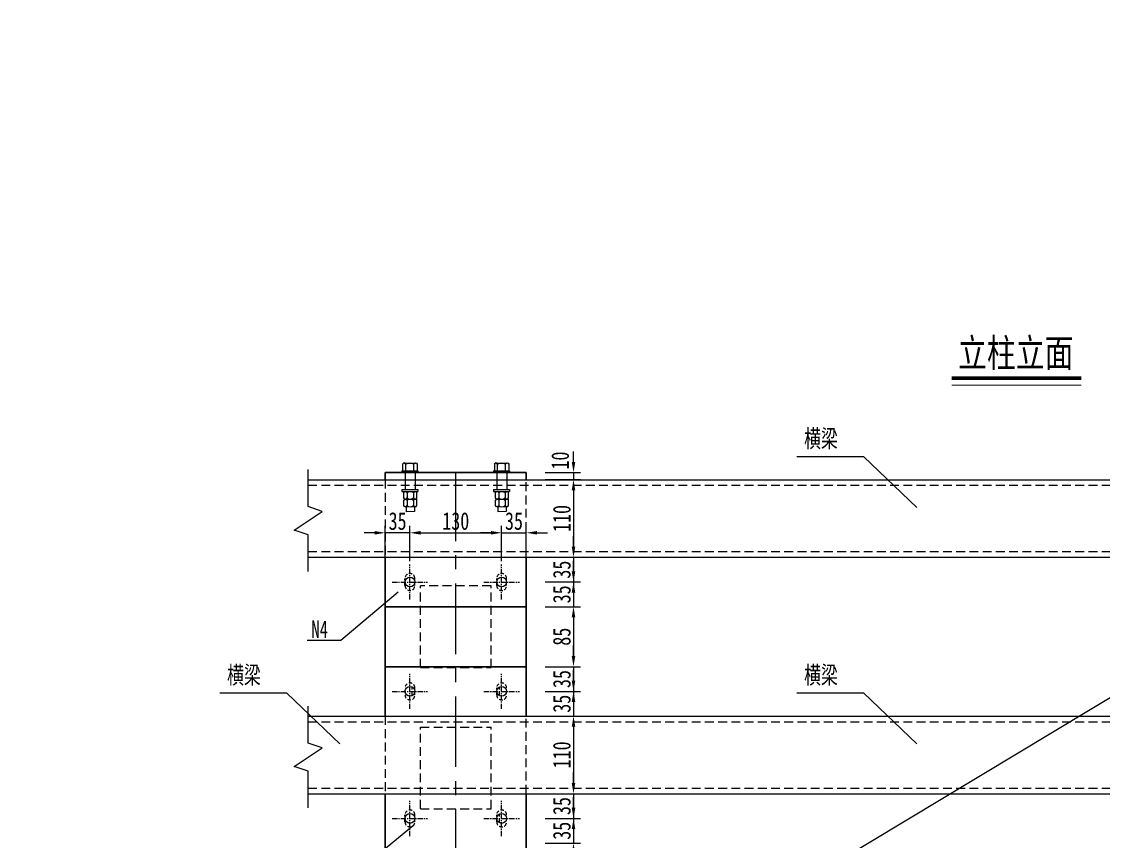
# Model space of a CAD drawing. Extents: x 98573 to 114325, y 0 to 100142.
# Drawn here: x 109453 to 110987, y 73301 to 74462 of the extents above; entities that cross this region are included whole.
import ezdxf

# ---------------------------------------------------------------- set-up
doc = ezdxf.new("R2010")
doc.units = 0
doc.header["$MEASUREMENT"] = 0
for name, pattern in [('CENTERX2', [4, 2.5, -0.5, 0.5, -0.5]), ('DASHED', [0.75, 0.5, -0.25]), ('DASHED2', [0.375, 0.25, -0.125])]:
    doc.linetypes.add(name, pattern=pattern)
doc.layers.get('0').update_dxf_attribs({"lineweight": 13})
doc.layers.get('Defpoints').update_dxf_attribs({"color": 9, "lineweight": 5})
for name, color, linetype, lineweight in [('dashed', 4, 'DASHED2', 5), ('中心线', 2, 'CENTERX2', 15), ('文字', 7, 'Continuous', 5), ('文字说明', 7, 'Continuous', 5), ('标注', 4, 'Continuous', 13), ('涪江 尺寸标注线', 4, 'Continuous', 13), ('细线', 4, 'Continuous', 13), ('钢板单线', 6, 'Continuous', 25), ('钢板双线', 1, 'Continuous', 13)]:
    doc.layers.add(name, color=color, linetype=linetype, lineweight=lineweight)
doc.styles.get("Standard").update_dxf_attribs({"font": '仿宋_GB2312.ttf', "width": 0.75})
doc.dimstyles.new('0.1', dxfattribs={"dimscale": 0, "dimtxt": 2.5, "dimasz": 1.5, "dimexe": 1, "dimexo": 1, "dimgap": 0.4, "dimtad": 1, "dimdec": 1, "dimdsep": 46, "dimtxsty": 'Standard', "dimcen": 0.2, "dimclrd": 256, "dimclre": 256, "dimclrt": 256, "dimadec": 3, "dimazin": 2, "dimtfac": 1, "dimtdec": 1, "dimtmove": 2, "dimatfit": 3, "dimfxl": 4, "dimfxlon": 1, "dimtolj": 1, "dimtzin": 0, "dimlwd": -1, "dimlwe": -1, "dimarcsym": 0})

# ---------------------------------------------------------------- blocks, each defined once
blk = doc.blocks.new('m2')
at = {"layer": '钢板双线', "ltscale": 0.2}
for p, q in [((81074.4, 24797), (81067.4, 24797)), ((81098.7, 24802.8), (81096, 24802.8)), ((81098.7, 24802.8), (81098.7, 24780.1)), ((81122.7, 24798.2), (81098.7, 24798.2)), ((81074.5, 24785), (81067.5, 24785)), ((81122.7, 24784.2), (81098.7, 24784.2)), ((81098.7, 24780.1), (81096, 24780.1))]:
    blk.add_line(p, q, dxfattribs=at)
at = {"layer": '钢板双线'}
for p, q in [((81067.5, 24785), (81067.4, 24797)), ((81074.4, 24798), (81074.5, 24784)), ((81076.1, 24800.3), (81083.7, 24800.3)), ((81085.3, 24798), (81085.3, 24784)), ((81085.3, 24798), (81085.3, 24784)), ((81086.9, 24800.3), (81094.4, 24800.3)), ((81096, 24802.8), (81096, 24780.1)), ((81096, 24798), (81096.1, 24784)), ((81122.7, 24802.8), (81122.7, 24780.1)), ((81125.5, 24802.8), (81122.7, 24802.8)), ((81125.5, 24802.8), (81125.5, 24780.1)), ((81134.7, 24801.8), (81125.5, 24801.8)), ((81125.5, 24797.1), (81134.7, 24797.1)), ((81136.3, 24799.5), (81136.3, 24783.5)), ((81083.7, 24795.6), (81076.1, 24795.6)), ((81083.7, 24786.3), (81076.1, 24786.3)), ((81076.1, 24781.6), (81083.7, 24781.6)), ((81094.4, 24795.6), (81086.9, 24795.6)), ((81094.4, 24786.3), (81086.9, 24786.3)), ((81086.9, 24781.6), (81094.5, 24781.6)), ((81125.5, 24785.8), (81134.7, 24785.8)), ((81134.7, 24781.1), (81125.5, 24781.1)), ((81125.5, 24780.1), (81122.7, 24780.1))]:
    blk.add_line(p, q, dxfattribs=at)
at = {"layer": '钢板双线', "extrusion": (0, 0, -1)}
for centre, major_axis, ratio, start_param, end_param in [((81089.8, 24798), (-15.4, 0), 0.341432, -0.460921, 0.460921), ((81100.6, 24798), (-15.4, 0), 0.341432, -0.460921, 0.460921), ((81121, 24791.5), (15.4, 0), 0.829193, -0.460921, 0.460921), ((81069.9, 24791), (-15.4, 0), 0.682865, 2.680671, 3.602514), ((81069.9, 24784), (-15.4, 0), 0.341432, 2.680671, 3.602514), ((81080.7, 24791), (-15.4, 0), 0.682865, 2.680671, 3.602514), ((81080.7, 24784), (-15.4, 0), 0.341432, 2.680671, 3.602514), ((81121, 24783.5), (15.4, 0), 0.341432, -0.460921, 0.460921)]:
    blk.add_ellipse(centre, major_axis=major_axis, ratio=ratio, start_param=start_param, end_param=end_param, dxfattribs=at)
at = {"layer": '钢板双线'}
for centre, major_axis, ratio, start_param, end_param in [((81069.9, 24798), (15.4, 0), 0.341432, -0.460921, 0.460921), ((81080.7, 24798), (15.4, 0), 0.341432, -0.460921, 0.460921), ((81121, 24799.5), (-15.4, 0), 0.341432, 2.680671, 3.602514), ((81089.8, 24791), (15.4, 0), 0.682865, 2.680671, 3.602514), ((81089.8, 24784), (15.4, 0), 0.341432, 2.680671, 3.602514), ((81100.6, 24791), (15.4, 0), 0.682865, 2.680671, 3.602514), ((81100.6, 24784), (15.4, 0), 0.341432, 2.680671, 3.602514)]:
    blk.add_ellipse(centre, major_axis=major_axis, ratio=ratio, start_param=start_param, end_param=end_param, dxfattribs=at)
blk = doc.blocks.new('*D1210')
at = {"layer": 'Defpoints', "color": 0, "transparency": 16777216}
for p in [(109968.7, 73737.8), (109968.7, 73513.1), (110003.7, 73513.1)]:
    blk.add_point(p, dxfattribs=at)
at = {"layer": '标注', "transparency": 16777216}
for p, q in [((109968.7, 73697.8), (109968.7, 73747.8)), ((110003.7, 73697.8), (110003.7, 73747.8))]:
    blk.add_line(p, q, dxfattribs=at)
at = {"layer": '标注', "color": 4, "transparency": 16777216}
for p, q in [((109953.7, 73737.8), (109938.7, 73737.8)), ((110003.7, 73737.8), (109968.7, 73737.8)), ((110018.7, 73737.8), (110033.7, 73737.8))]:
    blk.add_line(p, q, dxfattribs=at)
for points in [[(109953.7, 73740.3), (109953.7, 73735.3), (109968.7, 73737.8)], [(110018.7, 73740.3), (110018.7, 73735.3), (110003.7, 73737.8)]]:
    blk.add_solid(points, dxfattribs=at)
at = {"layer": '标注', "transparency": 16777216, "insert": (109986.2, 73754.3), "char_height": 25, "attachment_point": 5}
blk.add_mtext('\\A1;35', dxfattribs=at)
blk = doc.blocks.new('*D968')
at = {"layer": 'Defpoints', "color": 0, "transparency": 16777216}
for p in [(110133.7, 73737.8), (110003.7, 73513.1), (110133.7, 73513.1)]:
    blk.add_point(p, dxfattribs=at)
at = {"layer": '标注', "transparency": 16777216}
for p, q in [((110003.7, 73697.8), (110003.7, 73747.8)), ((110133.7, 73697.8), (110133.7, 73747.8))]:
    blk.add_line(p, q, dxfattribs=at)
at = {"layer": '标注', "color": 4, "transparency": 16777216}
blk.add_line((110018.7, 73737.8), (110118.7, 73737.8), dxfattribs=at)
for points in [[(110018.7, 73740.3), (110018.7, 73735.3), (110003.7, 73737.8)], [(110118.7, 73740.3), (110118.7, 73735.3), (110133.7, 73737.8)]]:
    blk.add_solid(points, dxfattribs=at)
at = {"layer": '标注', "transparency": 16777216, "insert": (110068.7, 73754.3), "char_height": 25, "attachment_point": 5}
blk.add_mtext('\\A1;130', dxfattribs=at)
blk = doc.blocks.new('*D1211')
at = {"layer": 'Defpoints', "color": 0, "transparency": 16777216}
for p in [(110168.7, 73737.8), (110133.7, 73513.1), (110168.7, 73513.1)]:
    blk.add_point(p, dxfattribs=at)
at = {"layer": '标注', "transparency": 16777216}
for p, q in [((110133.7, 73697.8), (110133.7, 73747.8)), ((110168.7, 73697.8), (110168.7, 73747.8))]:
    blk.add_line(p, q, dxfattribs=at)
at = {"layer": '标注', "color": 4, "transparency": 16777216}
for p, q in [((110118.7, 73737.8), (110103.7, 73737.8)), ((110133.7, 73737.8), (110168.7, 73737.8)), ((110183.7, 73737.8), (110198.7, 73737.8))]:
    blk.add_line(p, q, dxfattribs=at)
for points in [[(110118.7, 73740.3), (110118.7, 73735.3), (110133.7, 73737.8)], [(110183.7, 73740.3), (110183.7, 73735.3), (110168.7, 73737.8)]]:
    blk.add_solid(points, dxfattribs=at)
at = {"layer": '标注', "transparency": 16777216, "insert": (110151.2, 73754.3), "char_height": 25, "attachment_point": 5}
blk.add_mtext('\\A1;35', dxfattribs=at)
blk = doc.blocks.new('*D969')
at = {"layer": 'Defpoints', "color": 0, "transparency": 16777216}
for p in [(110041.5, 73823.1), (110041.5, 73813.1), (110235.6, 73813.1)]:
    blk.add_point(p, dxfattribs=at)
at = {"layer": '标注', "color": 4, "transparency": 16777216}
for p, q in [((110235.6, 73838.1), (110235.6, 73853.1)), ((110235.6, 73823.1), (110235.6, 73813.1)), ((110235.6, 73798.1), (110235.6, 73783.1))]:
    blk.add_line(p, q, dxfattribs=at)
at = {"layer": '标注', "transparency": 16777216}
for p, q in [((110195.6, 73823.1), (110245.6, 73823.1)), ((110195.6, 73813.1), (110245.6, 73813.1))]:
    blk.add_line(p, q, dxfattribs=at)
at = {"layer": '标注', "color": 4, "transparency": 16777216}
for points in [[(110233.1, 73838.1), (110238.1, 73838.1), (110235.6, 73823.1)], [(110233.1, 73798.1), (110238.1, 73798.1), (110235.6, 73813.1)]]:
    blk.add_solid(points, dxfattribs=at)
at = {"layer": '标注', "transparency": 16777216, "insert": (110216.8, 73840.2), "char_height": 25, "attachment_point": 5, "rotation": 90}
blk.add_mtext('\\A1;10', dxfattribs=at)
blk = doc.blocks.new('*D970')
at = {"layer": 'Defpoints', "color": 0, "transparency": 16777216}
for p in [(110099.5, 73813.1), (110099.5, 73703.1), (110235.6, 73703.1)]:
    blk.add_point(p, dxfattribs=at)
at = {"layer": '标注', "transparency": 16777216}
for p, q in [((110195.6, 73813.1), (110245.6, 73813.1)), ((110195.6, 73703.1), (110245.6, 73703.1))]:
    blk.add_line(p, q, dxfattribs=at)
at = {"layer": '标注', "color": 4, "transparency": 16777216}
blk.add_line((110235.6, 73798.1), (110235.6, 73718.1), dxfattribs=at)
for points in [[(110233.1, 73798.1), (110238.1, 73798.1), (110235.6, 73813.1)], [(110233.1, 73718.1), (110238.1, 73718.1), (110235.6, 73703.1)]]:
    blk.add_solid(points, dxfattribs=at)
at = {"layer": '标注', "transparency": 16777216, "insert": (110219.1, 73758.1), "char_height": 25, "attachment_point": 5, "rotation": 90}
blk.add_mtext('\\A1;110', dxfattribs=at)
blk = doc.blocks.new('*D971')
at = {"layer": 'Defpoints', "color": 0, "transparency": 16777216}
for p in [(110080.7, 73703.1), (110016.2, 73668.1), (110235.6, 73668.1)]:
    blk.add_point(p, dxfattribs=at)
at = {"layer": '标注', "color": 4, "transparency": 16777216}
for p, q in [((110235.6, 73718.1), (110235.6, 73733.1)), ((110235.6, 73703.1), (110235.6, 73668.1)), ((110235.6, 73653.1), (110235.6, 73638.1))]:
    blk.add_line(p, q, dxfattribs=at)
at = {"layer": '标注', "transparency": 16777216}
for p, q in [((110195.6, 73703.1), (110245.6, 73703.1)), ((110195.6, 73668.1), (110245.6, 73668.1))]:
    blk.add_line(p, q, dxfattribs=at)
at = {"layer": '标注', "color": 4, "transparency": 16777216}
for points in [[(110233.1, 73718.1), (110238.1, 73718.1), (110235.6, 73703.1)], [(110233.1, 73653.1), (110238.1, 73653.1), (110235.6, 73668.1)]]:
    blk.add_solid(points, dxfattribs=at)
at = {"layer": '标注', "transparency": 16777216, "insert": (110219.1, 73685.6), "char_height": 25, "attachment_point": 5, "rotation": 90}
blk.add_mtext('\\A1;35', dxfattribs=at)
blk = doc.blocks.new('*D972')
at = {"layer": 'Defpoints', "color": 0, "transparency": 16777216}
for p in [(110016.2, 73668.1), (110016.2, 73633.1), (110235.6, 73633.1)]:
    blk.add_point(p, dxfattribs=at)
at = {"layer": '标注', "color": 4, "transparency": 16777216}
for p, q in [((110235.6, 73683.1), (110235.6, 73698.1)), ((110235.6, 73668.1), (110235.6, 73633.1)), ((110235.6, 73618.1), (110235.6, 73603.1))]:
    blk.add_line(p, q, dxfattribs=at)
at = {"layer": '标注', "transparency": 16777216}
for p, q in [((110195.6, 73668.1), (110245.6, 73668.1)), ((110195.6, 73633.1), (110245.6, 73633.1))]:
    blk.add_line(p, q, dxfattribs=at)
at = {"layer": '标注', "color": 4, "transparency": 16777216}
for points in [[(110233.1, 73683.1), (110238.1, 73683.1), (110235.6, 73668.1)], [(110233.1, 73618.1), (110238.1, 73618.1), (110235.6, 73633.1)]]:
    blk.add_solid(points, dxfattribs=at)
at = {"layer": '标注', "transparency": 16777216, "insert": (110219.1, 73650.6), "char_height": 25, "attachment_point": 5, "rotation": 90}
blk.add_mtext('\\A1;35', dxfattribs=at)
blk = doc.blocks.new('*D973')
at = {"layer": 'Defpoints', "color": 0, "transparency": 16777216}
for p in [(109999.3, 73633.1), (109985.8, 73548.1), (110235.6, 73548.1)]:
    blk.add_point(p, dxfattribs=at)
at = {"layer": '标注', "transparency": 16777216}
for p, q in [((110195.6, 73633.1), (110245.6, 73633.1)), ((110195.6, 73548.1), (110245.6, 73548.1))]:
    blk.add_line(p, q, dxfattribs=at)
at = {"layer": '标注', "color": 4, "transparency": 16777216}
blk.add_line((110235.6, 73618.1), (110235.6, 73563.1), dxfattribs=at)
for points in [[(110233.1, 73618.1), (110238.1, 73618.1), (110235.6, 73633.1)], [(110233.1, 73563.1), (110238.1, 73563.1), (110235.6, 73548.1)]]:
    blk.add_solid(points, dxfattribs=at)
at = {"layer": '标注', "transparency": 16777216, "insert": (110219.1, 73590.6), "char_height": 25, "attachment_point": 5, "rotation": 90}
blk.add_mtext('\\A1;85', dxfattribs=at)
blk = doc.blocks.new('*D974')
at = {"layer": 'Defpoints', "color": 0, "transparency": 16777216}
for p in [(110021.1, 73548.1), (110016.2, 73513.1), (110235.6, 73513.1)]:
    blk.add_point(p, dxfattribs=at)
at = {"layer": '标注', "color": 4, "transparency": 16777216}
for p, q in [((110235.6, 73563.1), (110235.6, 73578.1)), ((110235.6, 73548.1), (110235.6, 73513.1)), ((110235.6, 73498.1), (110235.6, 73483.1))]:
    blk.add_line(p, q, dxfattribs=at)
at = {"layer": '标注', "transparency": 16777216}
for p, q in [((110195.6, 73548.1), (110245.6, 73548.1)), ((110195.6, 73513.1), (110245.6, 73513.1))]:
    blk.add_line(p, q, dxfattribs=at)
at = {"layer": '标注', "color": 4, "transparency": 16777216}
for points in [[(110233.1, 73563.1), (110238.1, 73563.1), (110235.6, 73548.1)], [(110233.1, 73498.1), (110238.1, 73498.1), (110235.6, 73513.1)]]:
    blk.add_solid(points, dxfattribs=at)
at = {"layer": '标注', "transparency": 16777216, "insert": (110219.1, 73530.6), "char_height": 25, "attachment_point": 5, "rotation": 90}
blk.add_mtext('\\A1;35', dxfattribs=at)
blk = doc.blocks.new('*D975')
at = {"layer": 'Defpoints', "color": 0, "transparency": 16777216}
for p in [(110016.2, 73513.1), (110016.2, 73478.1), (110235.6, 73478.1)]:
    blk.add_point(p, dxfattribs=at)
at = {"layer": '标注', "color": 4, "transparency": 16777216}
for p, q in [((110235.6, 73528.1), (110235.6, 73543.1)), ((110235.6, 73513.1), (110235.6, 73478.1)), ((110235.6, 73463.1), (110235.6, 73448.1))]:
    blk.add_line(p, q, dxfattribs=at)
at = {"layer": '标注', "transparency": 16777216}
for p, q in [((110195.6, 73513.1), (110245.6, 73513.1)), ((110195.6, 73478.1), (110245.6, 73478.1))]:
    blk.add_line(p, q, dxfattribs=at)
at = {"layer": '标注', "color": 4, "transparency": 16777216}
for points in [[(110233.1, 73528.1), (110238.1, 73528.1), (110235.6, 73513.1)], [(110233.1, 73463.1), (110238.1, 73463.1), (110235.6, 73478.1)]]:
    blk.add_solid(points, dxfattribs=at)
at = {"layer": '标注', "transparency": 16777216, "insert": (110219.1, 73495.6), "char_height": 25, "attachment_point": 5, "rotation": 90}
blk.add_mtext('\\A1;35', dxfattribs=at)
blk = doc.blocks.new('*D976')
at = {"layer": 'Defpoints', "color": 0, "transparency": 16777216}
for p in [(110099.5, 73478.1), (110099.5, 73368.1), (110235.6, 73368.1)]:
    blk.add_point(p, dxfattribs=at)
at = {"layer": '标注', "transparency": 16777216}
for p, q in [((110195.6, 73478.1), (110245.6, 73478.1)), ((110195.6, 73368.1), (110245.6, 73368.1))]:
    blk.add_line(p, q, dxfattribs=at)
at = {"layer": '标注', "color": 4, "transparency": 16777216}
blk.add_line((110235.6, 73463.1), (110235.6, 73383.1), dxfattribs=at)
for points in [[(110233.1, 73463.1), (110238.1, 73463.1), (110235.6, 73478.1)], [(110233.1, 73383.1), (110238.1, 73383.1), (110235.6, 73368.1)]]:
    blk.add_solid(points, dxfattribs=at)
at = {"layer": '标注', "transparency": 16777216, "insert": (110219.1, 73423.1), "char_height": 25, "attachment_point": 5, "rotation": 90}
blk.add_mtext('\\A1;110', dxfattribs=at)
blk = doc.blocks.new('*D977')
at = {"layer": 'Defpoints', "color": 0, "transparency": 16777216}
for p in [(110080.7, 73368.1), (110016.2, 73333.1), (110235.6, 73333.1)]:
    blk.add_point(p, dxfattribs=at)
at = {"layer": '标注', "color": 4, "transparency": 16777216}
for p, q in [((110235.6, 73383.1), (110235.6, 73398.1)), ((110235.6, 73368.1), (110235.6, 73333.1)), ((110235.6, 73318.1), (110235.6, 73303.1))]:
    blk.add_line(p, q, dxfattribs=at)
at = {"layer": '标注', "transparency": 16777216}
for p, q in [((110195.6, 73368.1), (110245.6, 73368.1)), ((110195.6, 73333.1), (110245.6, 73333.1))]:
    blk.add_line(p, q, dxfattribs=at)
at = {"layer": '标注', "color": 4, "transparency": 16777216}
for points in [[(110233.1, 73383.1), (110238.1, 73383.1), (110235.6, 73368.1)], [(110233.1, 73318.1), (110238.1, 73318.1), (110235.6, 73333.1)]]:
    blk.add_solid(points, dxfattribs=at)
at = {"layer": '标注', "transparency": 16777216, "insert": (110219.1, 73350.6), "char_height": 25, "attachment_point": 5, "rotation": 90}
blk.add_mtext('\\A1;35', dxfattribs=at)
blk = doc.blocks.new('*D978')
at = {"layer": 'Defpoints', "color": 0, "transparency": 16777216}
for p in [(110016.2, 73333.1), (110016.2, 73298.1), (110235.6, 73298.1)]:
    blk.add_point(p, dxfattribs=at)
at = {"layer": '标注', "color": 4, "transparency": 16777216}
for p, q in [((110235.6, 73348.1), (110235.6, 73363.1)), ((110235.6, 73333.1), (110235.6, 73298.1)), ((110235.6, 73283.1), (110235.6, 73268.1))]:
    blk.add_line(p, q, dxfattribs=at)
at = {"layer": '标注', "transparency": 16777216}
for p, q in [((110195.6, 73333.1), (110245.6, 73333.1)), ((110195.6, 73298.1), (110245.6, 73298.1))]:
    blk.add_line(p, q, dxfattribs=at)
at = {"layer": '标注', "color": 4, "transparency": 16777216}
for points in [[(110233.1, 73348.1), (110238.1, 73348.1), (110235.6, 73333.1)], [(110233.1, 73283.1), (110238.1, 73283.1), (110235.6, 73298.1)]]:
    blk.add_solid(points, dxfattribs=at)
at = {"layer": '标注', "transparency": 16777216, "insert": (110219.1, 73315.6), "char_height": 25, "attachment_point": 5, "rotation": 90}
blk.add_mtext('\\A1;35', dxfattribs=at)
blk = doc.blocks.new('*D1334')
at = {"layer": 'Defpoints', "color": 0, "transparency": 16777216}
for p in [(109968.7, 73814.4), (110018.7, 72946.7), (109968.7, 72863.6)]:
    blk.add_point(p, dxfattribs=at)
at = {"layer": '标注', "transparency": 16777216}
for p, q in [((109968.7, 72903.6), (109968.7, 72853.6)), ((110018.7, 72903.6), (110018.7, 72853.6))]:
    blk.add_line(p, q, dxfattribs=at)
at = {"layer": '标注', "color": 4, "transparency": 16777216}
blk.add_line((110003.7, 72863.6), (109983.7, 72863.6), dxfattribs=at)
for points in [[(109983.7, 72866.1), (109983.7, 72861.1), (109968.7, 72863.6)], [(110003.7, 72866.1), (110003.7, 72861.1), (110018.7, 72863.6)]]:
    blk.add_solid(points, dxfattribs=at)
at = {"layer": '标注', "transparency": 16777216, "insert": (109993.7, 72880.1), "char_height": 25, "attachment_point": 5}
blk.add_mtext('\\A1;50', dxfattribs=at)

msp = doc.modelspace()

# ---------------------------------------------------------------- linework, layer by layer
for centre in [(110003.70141, 73668.08226), (110133.70141, 73668.08226), (110003.70141, 73513.08226), (110133.70141, 73513.08226), (110003.70141, 73333.08226), (110133.70141, 73333.08226)]:
    msp.add_circle(centre, 7)
at = {"layer": 'dashed', "ltscale": 50}
for p, q in [((109968.70141, 73813.08226), (109968.70141, 73703.08226)), ((110168.70141, 73703.08226), (110168.70141, 73813.08226)), ((109859.43032, 73805.08226), (111616.41814, 73805.08226)), ((109859.43032, 73711.08226), (111616.41814, 73711.08226)), ((110018.70141, 73546.7262), (110018.70141, 73662.55224)), ((110118.70141, 73662.55224), (110018.70141, 73662.55224)), ((110118.70141, 73546.7262), (110118.70141, 73662.55224)), ((110018.70141, 73546.7262), (110118.70141, 73546.7262)), ((109859.43032, 73470.08226), (111616.41814, 73470.08226)), ((109968.70141, 73478.08226), (109968.70141, 73368.08226)), ((110168.70141, 73368.08226), (110168.70141, 73478.08226)), ((110018.70141, 73346.7262), (110018.70141, 73462.55224)), ((110018.70141, 73462.55224), (110118.70141, 73462.55224)), ((110118.70141, 73346.7262), (110118.70141, 73462.55224)), ((109859.43032, 73376.08226), (111616.41814, 73376.08226)), ((110018.70141, 73346.7262), (110118.70141, 73346.7262))]:
    msp.add_line(p, q, dxfattribs=at)
at = {"layer": 'dashed', "ltscale": 20}
for p, q in [((109996.70141, 73663.08226), (109996.70141, 73673.08226)), ((110010.70141, 73663.19682), (110010.70141, 73673.19682)), ((110126.70141, 73663.08226), (110126.70141, 73673.08226)), ((110140.70141, 73663.19682), (110140.70141, 73673.19682)), ((110006.70141, 73508.08226), (110006.70141, 73518.08226)), ((110010.70141, 73508.19682), (110010.70141, 73518.19682)), ((110126.70141, 73508.08226), (110126.70141, 73518.08226)), ((110130.70141, 73508.19682), (110130.70141, 73518.19682)), ((109996.70141, 73328.08226), (109996.70141, 73338.08226)), ((110010.70141, 73328.19682), (110010.70141, 73338.19682)), ((110126.70141, 73328.08226), (110126.70141, 73338.08226)), ((110130.70141, 73328.19682), (110130.70141, 73338.19682))]:
    msp.add_line(p, q, dxfattribs=at)
for centre, start, end in [((110003.70141, 73673.08226), 0, 180), ((110133.70141, 73673.08226), 0, 180), ((110003.70141, 73663.08226), 180, 0), ((110133.70141, 73663.08226), 180, 0), ((110003.70141, 73518.08226), 0, 180), ((110133.70141, 73518.08226), 0, 180), ((110003.70141, 73508.08226), 180, 0), ((110133.70141, 73508.08226), 180, 0), ((110003.70141, 73338.08226), 0, 180), ((110133.70141, 73338.08226), 0, 180), ((110003.70141, 73328.08226), 180, 0), ((110133.70141, 73328.08226), 180, 0)]:
    msp.add_arc(centre, 7, start, end, dxfattribs=at)
at = {"layer": '中心线', "ltscale": 40}
msp.add_line((110068.70141, 72766.05152), (110068.70141, 73823.08226), dxfattribs=at)
at = {"layer": '中心线', "ltscale": 3}
for p, q in [((110003.70141, 73643.12876), (110003.70141, 73693.03576)), ((110133.70141, 73643.12876), (110133.70141, 73693.03576)), ((109978.59571, 73668.08226), (110028.80711, 73668.08226)), ((110108.59571, 73668.08226), (110158.80711, 73668.08226)), ((110003.70141, 73488.12876), (110003.70141, 73538.03576)), ((110133.70141, 73488.12876), (110133.70141, 73538.03576)), ((109978.59571, 73513.08226), (110028.80711, 73513.08226)), ((110108.59571, 73513.08226), (110158.80711, 73513.08226)), ((110003.70141, 73308.12876), (110003.70141, 73358.03576)), ((110133.70141, 73308.12876), (110133.70141, 73358.03576)), ((109978.59571, 73333.08226), (110028.80711, 73333.08226)), ((110108.59571, 73333.08226), (110158.80711, 73333.08226))]:
    msp.add_line(p, q, dxfattribs=at)
at = {"layer": '文字', "const_width": 5}
msp.add_lwpolyline([(110771.63687, 73956.88656), (110955.31247, 73956.88656)], dxfattribs=at)
at = {"layer": '文字', "ltscale": 100, "const_width": 1.5}
msp.add_lwpolyline([(110771.63687, 73946.88656), (110955.31247, 73946.88656)], dxfattribs=at)
at = {"layer": '标注'}
msp.add_line((114324.69552, 75510.62779), (98573.01049, 66015.59917), dxfattribs=at)
at = {"layer": '涪江 尺寸标注线'}
for points in [[(109859.43032, 73683.15351), (109859.43032, 73734.86995), (109839.4299, 73741.53663), (109879.43073, 73768.20329), (109859.43032, 73774.86995), (109859.43032, 73827.32014)], [(109859.43032, 73348.15351), (109859.43032, 73399.86995), (109839.4299, 73406.53663), (109879.43073, 73433.20329), (109859.43032, 73439.86995), (109859.43032, 73492.32014)]]:
    msp.add_lwpolyline(points, dxfattribs=at)
at = {"layer": '细线'}
for p, q in [((110647.07761, 73845.64328), (110552.28189, 73845.64328)), ((110647.07761, 73845.64328), (110722.30565, 73773.83604)), ((109829.06535, 73510.64328), (109734.26963, 73510.64328)), ((109829.06535, 73510.64328), (109904.29339, 73438.83604)), ((110647.07761, 73510.64328), (110552.28189, 73510.64328)), ((110647.07761, 73510.64328), (110722.30565, 73438.83604)), ((110008.65592, 73323.23015), (109923.74754, 73253.48406))]:
    msp.add_line(p, q, dxfattribs=at)
at = {"layer": '细线', "ltscale": 100}
msp.add_line((109905.97686, 73585.87222), (109987.18393, 73654.06253), dxfattribs=at)
at = {"layer": '细线', "ltscale": 100, "extrusion": (0, 0, -1)}
msp.add_line((109858.0631, 73585.87222), (109905.97686, 73585.87222), dxfattribs=at)
at = {"layer": '钢板单线', "color": 1}
for p, q in [((109968.70141, 73823.08226), (110168.70141, 73823.08226)), ((109968.70141, 73823.08226), (109968.70141, 73813.08226)), ((110168.70141, 73823.08226), (110168.70141, 73813.08226)), ((109968.70141, 73703.08226), (109968.70141, 73478.08226)), ((110168.70141, 73703.08226), (110168.70141, 73478.08226)), ((109968.70141, 73633.08226), (110168.70141, 73633.08226)), ((109968.70141, 73548.08226), (110168.70141, 73548.08226)), ((109968.70141, 73368.08226), (109968.70141, 73143.08226)), ((110168.70141, 73368.08226), (110168.70141, 73143.08226))]:
    msp.add_line(p, q, dxfattribs=at)
at = {"layer": '钢板双线'}
for p, q in [((109859.43032, 73813.08226), (111616.41814, 73813.08226)), ((109859.43032, 73703.08226), (111616.41814, 73703.08226)), ((109859.43032, 73478.08226), (111616.41814, 73478.08226)), ((109859.43032, 73368.08226), (111616.41814, 73368.08226))]:
    msp.add_line(p, q, dxfattribs=at)

# ---------------------------------------------------------------- block references
at = {"layer": '标注', "linetype": 'DASHED', "rotation": 90}
for p in [(134795.1626, -7299.66643), (134925.1626, -7299.66643)]:
    msp.add_blockref('m2', p, dxfattribs=at)

# ---------------------------------------------------------------- texts
at = {"layer": '文字说明', "width": 0.75}
msp.add_text('立柱立面', height=40, dxfattribs=at).set_placement((110780.66553, 73972.69712))
at = {"layer": '标注', "width": 0.7}
for s, p in [('横梁', (110562.5151, 73858.87826)), ('N4', (109863.89314, 73588.67101)), ('横梁', (109744.50284, 73523.87826)), ('横梁', (110562.5151, 73523.87826))]:
    msp.add_text(s, height=25, dxfattribs=at).set_placement(p)

# ---------------------------------------------------------------- dimensions: what is measured, and where the dimension line sits
at = {"layer": '标注'}
dim = msp.add_linear_dim(base=(110235.63311, 73813.08226), p1=(110041.54113, 73823.08226), p2=(110041.54113, 73813.08226), angle=90, dimstyle='0.1', override={"dimscale": 10, "dimclrd": 4}, dxfattribs=at)
dim.commit()
dim.dimension.update_dxf_attribs({"geometry": '*D969', "text_midpoint": (110216.81931, 73840.16616), "dimtype": 160})
for base, p1, p2, picture, middle in [((109968.70141, 72863.58453), (110018.70141, 72946.7262), (109968.70141, 73814.41414), '*D1334', (109993.70141, 72880.08453)), ((109968.70141, 73737.84147), (110003.70141, 73513.08226), (109968.70141, 73513.08226), '*D1210', (109986.20141, 73754.34147)), ((110133.70141, 73737.84147), (110003.70141, 73513.08226), (110133.70141, 73513.08226), '*D968', (110068.70141, 73754.34147)), ((110168.70141, 73737.84147), (110133.70141, 73513.08226), (110168.70141, 73513.08226), '*D1211', (110151.20141, 73754.34147))]:
    dim = msp.add_linear_dim(base=base, p1=p1, p2=p2, dimstyle='0.1', override={"dimscale": 10, "dimclrd": 4}, dxfattribs=at)
    dim.commit()
    dim.dimension.update_dxf_attribs({"geometry": picture, "text_midpoint": middle})
for base, p1, p2, picture, middle in [((110235.63311, 73703.08226), (110099.45524, 73813.08226), (110099.45524, 73703.08226), '*D970', (110219.13311, 73758.08226)), ((110235.63311, 73668.08226), (110080.66702, 73703.08226), (110016.18341, 73668.08226), '*D971', (110219.13311, 73685.58226)), ((110235.63311, 73633.08226), (110016.18341, 73668.08226), (110016.18341, 73633.08226), '*D972', (110219.13311, 73650.58226)), ((110235.63311, 73548.08226), (109999.3366, 73633.08226), (109985.79424, 73548.08226), '*D973', (110219.13311, 73590.58226)), ((110235.63311, 73513.08226), (110021.11579, 73548.08226), (110016.18341, 73513.08226), '*D974', (110219.13311, 73530.58226)), ((110235.63311, 73478.08226), (110016.18341, 73513.08226), (110016.18341, 73478.08226), '*D975', (110219.13311, 73495.58226)), ((110235.63311, 73368.08226), (110099.45524, 73478.08226), (110099.45524, 73368.08226), '*D976', (110219.13311, 73423.08226)), ((110235.63311, 73333.08226), (110080.66702, 73368.08226), (110016.18341, 73333.08226), '*D977', (110219.13311, 73350.58226)), ((110235.63311, 73298.08226), (110016.18341, 73333.08226), (110016.18341, 73298.08226), '*D978', (110219.13311, 73315.58226))]:
    dim = msp.add_linear_dim(base=base, p1=p1, p2=p2, angle=90, dimstyle='0.1', override={"dimscale": 10, "dimclrd": 4}, dxfattribs=at)
    dim.commit()
    dim.dimension.update_dxf_attribs({"geometry": picture, "text_midpoint": middle})

doc.saveas('drawing.dxf')
